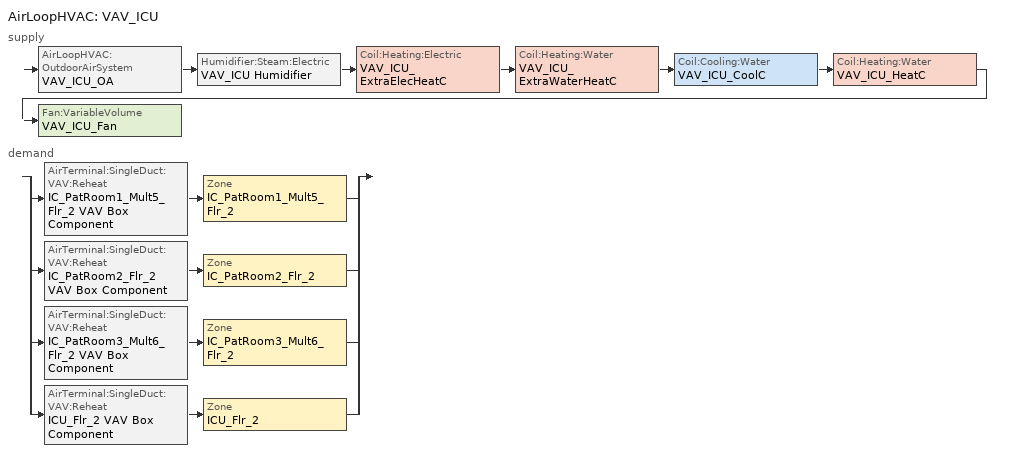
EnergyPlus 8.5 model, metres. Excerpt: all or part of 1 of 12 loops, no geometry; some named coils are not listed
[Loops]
AirLoopHVAC 'VAV_ICU'
 supply: AirLoopHVAC:OutdoorAirSystem 'VAV_ICU_OA' > Humidifier:Steam:Electric 'VAV_ICU Humidifier' > Coil:Heating:Electric 'VAV_ICU_ExtraElecHeatC' > Coil:Heating:Water 'VAV_ICU_ExtraWaterHeatC' > Coil:Cooling:Water 'VAV_ICU_CoolC' > Coil:Heating:Water 'VAV_ICU_HeatC' > Fan:VariableVolume 'VAV_ICU_Fan'
 demand: split
  | AirTerminal:SingleDuct:VAV:Reheat 'IC_PatRoom1_Mult5_Flr_2 VAV Box Component' > Zone 'IC_PatRoom1_Mult5_Flr_2'
  | AirTerminal:SingleDuct:VAV:Reheat 'IC_PatRoom2_Flr_2 VAV Box Component' > Zone 'IC_PatRoom2_Flr_2'
  | AirTerminal:SingleDuct:VAV:Reheat 'IC_PatRoom3_Mult6_Flr_2 VAV Box Component' > Zone 'IC_PatRoom3_Mult6_Flr_2'
  | AirTerminal:SingleDuct:VAV:Reheat 'ICU_Flr_2 VAV Box Component' > Zone 'ICU_Flr_2'
[DesignSpecification:OutdoorAir] Outdoor Air Method=Flow/Area; Outdoor Air Flow per Zone Floor Area {m3/s-m2}=0.00237024; Outdoor Air Flow per Zone {m3/s}=0
SZ DSOA IC_PatRoom1_Mult5_Flr_2; SZ DSOA IC_PatRoom2_Flr_2; SZ DSOA IC_PatRoom3_Mult6_Flr_2; SZ DSOA ICU_Flr_2
[Sizing:Zone] Zone Cooling Design Supply Air Temperature Input Method=SupplyAirTemperature; Zone Cooling Design Supply Air Temperature {C}=12.8; Zone Heating Design Supply Air Temperature Input Method=SupplyAirTemperature; Zone Heating Design Supply Air Temperature {C}=40; Zone Cooling Design Supply Air Humidity Ratio {kgWater/kgDryAir}=0.0085; Zone Heating Design Supply Air Humidity Ratio {kgWater/kgDryAir}=0.008; Zone Heating Sizing Factor=0; Zone Cooling Sizing Factor=0; Cooling Design Air Flow Method=DesignDayWithLimit; Cooling Design Air Flow Rate {m3/s}=0; Cooling Minimum Air Flow per Zone Floor Area {m3/s-m2}=0.00711111; Cooling Minimum Air Flow {m3/s}=0; Cooling Minimum Air Flow Fraction=0; Heating Design Air Flow Method=DesignDay; Heating Design Air Flow Rate {m3/s}=0
Name | Design Specification Outdoor Air Object
IC_PatRoom1_Mult5_Flr_2 | SZ DSOA IC_PatRoom1_Mult5_Flr_2
IC_PatRoom2_Flr_2 | SZ DSOA IC_PatRoom2_Flr_2
IC_PatRoom3_Mult6_Flr_2 | SZ DSOA IC_PatRoom3_Mult6_Flr_2
ICU_Flr_2 | SZ DSOA ICU_Flr_2
[Sizing:System]
VAV_ICU: Type of Load to Size On=Sensible; Design Outdoor Air Flow Rate {m3/s}=AUTOSIZE; Central Heating Maximum System Air Flow Ratio=1; Preheat Design Temperature {C}=7; Preheat Design Humidity Ratio {kgWater/kgDryAir}=0.008; Precool Design Temperature {C}=12.8; Precool Design Humidity Ratio {kgWater/kgDryAir}=0.008; Central Cooling Design Supply Air Temperature {C}=12.8; Central Heating Design Supply Air Temperature {C}=12.8; Type of Zone Sum to Use=NonCoincident; 100% Outdoor Air in Cooling=No; 100% Outdoor Air in Heating=No; Central Cooling Design Supply Air Humidity Ratio {kgWater/kgDryAir}=0.0085; Central Heating Design Supply Air Humidity Ratio {kgWater/kgDryAir}=0.008; Cooling Supply Air Flow Rate Method=DesignDay; Cooling Supply Air Flow Rate {m3/s}=0; Heating Supply Air Flow Rate Method=DesignDay; Heating Supply Air Flow Rate {m3/s}=0; System Outdoor Air Method=ZoneSum
[ZoneControl:Thermostat] Control Type Schedule=Dual Zone Control Type Sched
Name | Zone or ZoneList | Control 1
IC_PatRoom1_Mult5_Flr_2 Thermostat | IC_PatRoom1_Mult5_Flr_2 | IC_PatRoom1_Mult5_Flr_2 DualSPSched
IC_PatRoom2_Flr_2 Thermostat | IC_PatRoom2_Flr_2 | IC_PatRoom2_Flr_2 DualSPSched
IC_PatRoom3_Mult6_Flr_2 Thermostat | IC_PatRoom3_Mult6_Flr_2 | IC_PatRoom3_Mult6_Flr_2 DualSPSched
ICU_Flr_2 Thermostat | ICU_Flr_2 | ICU_Flr_2 DualSPSched
[ThermostatSetpoint:DualSetpoint] Heating Setpoint Temperature Schedule=HTGSETP_SCH; Cooling Setpoint Temperature Schedule=CLGSETP_SCH
IC_PatRoom1_Mult5_Flr_2 DualSPSched; IC_PatRoom2_Flr_2 DualSPSched; IC_PatRoom3_Mult6_Flr_2 DualSPSched; ICU_Flr_2 DualSPSched
[AirTerminal:SingleDuct:VAV:Reheat] Availability Schedule=ALWAYS_ON; Maximum Air Flow Rate {m3/s}=AUTOSIZE; Zone Minimum Air Flow Input Method=Constant; Constant Minimum Air Flow Fraction=1; Maximum Hot Water or Steam Flow Rate {m3/s}=AUTOSIZE; Minimum Hot Water or Steam Flow Rate {m3/s}=0; Convergence Tolerance=0.001; Damper Heating Action=normal; Maximum Flow Fraction During Reheat=0.5; Maximum Reheat Air Temperature {C}=40
Name | Reheat Coil
IC_PatRoom1_Mult5_Flr_2 VAV Box Component | IC_PatRoom1_Mult5_Flr_2 VAV Box Reheat Coil
IC_PatRoom2_Flr_2 VAV Box Component | IC_PatRoom2_Flr_2 VAV Box Reheat Coil
IC_PatRoom3_Mult6_Flr_2 VAV Box Component | IC_PatRoom3_Mult6_Flr_2 VAV Box Reheat Coil
ICU_Flr_2 VAV Box Component | ICU_Flr_2 VAV Box Reheat Coil
[Zone equipment]
IC_PatRoom1_Mult5_Flr_2: IC_PatRoom1_Mult5_Flr_2 VAV Box Component
IC_PatRoom2_Flr_2: IC_PatRoom2_Flr_2 VAV Box Component
IC_PatRoom3_Mult6_Flr_2: IC_PatRoom3_Mult6_Flr_2 VAV Box Component
ICU_Flr_2: ICU_Flr_2 VAV Box Component
[Fan:VariableVolume]
VAV_ICU_Fan: Availability Schedule=HVACOperationSchd; Fan Total Efficiency=0.6006; Pressure Rise {Pa}=1573.68; Maximum Flow Rate {m3/s}=AUTOSIZE; Fan Power Minimum Flow Rate Input Method=Fraction; Fan Power Minimum Flow Fraction=0.25; Motor Efficiency=0.924; Motor In Airstream Fraction=1; Fan Power Coefficient 1=0.0408; Fan Power Coefficient 2=0.088; Fan Power Coefficient 3=-0.0729; Fan Power Coefficient 4=0.9437; Fan Power Coefficient 5=0
[Coil:Cooling:Water]
VAV_ICU_CoolC: Availability Schedule=ALWAYS_ON; Design Water Flow Rate {m3/s}=AUTOSIZE; Design Air Flow Rate {m3/s}=AUTOSIZE; Design Inlet Water Temperature {C}=AUTOSIZE; Design Inlet Air Temperature {C}=AUTOSIZE; Design Outlet Air Temperature {C}=AUTOSIZE; Design Inlet Air Humidity Ratio {kgWater/kgDryAir}=AUTOSIZE; Design Outlet Air Humidity Ratio {kgWater/kgDryAir}=AUTOSIZE; Type of Analysis=SimpleAnalysis; Heat Exchanger Configuration=CrossFlow
[Coil:Heating:Water] Rated Inlet Water Temperature {C}=82.2; Rated Outlet Water Temperature {C}=71.1
Name | Availability Schedule | Performance Input Method | Rated Capacity {W} | Rated Inlet Air Temperature {C} | Rated Outlet Air Temperature {C} | Rated Ratio for Air and Water Convection | U-Factor Times Area Value {W/K} | Maximum Water Flow Rate {m3/s}
VAV_ICU_ExtraWaterHeatC | ICU_ExtraWaterHeatC_Sch | NominalCapacity | autosize | 16.6 | 32.2 | 0.5
VAV_ICU_HeatC | ALWAYS_ON | UFactorTimesAreaAndDesignWaterFlowRate | AUTOSIZE | 12.8 | 40 |  | AUTOSIZE | AUTOSIZE
[Coil:Heating:Electric]
VAV_ICU_ExtraElecHeatC: Availability Schedule=ICU_ExtraElecHeatC_Sch; Efficiency=1; Nominal Capacity {W}=10000000
[Humidifier:Steam:Electric]
VAV_ICU Humidifier: Availability Schedule=ALWAYS_ON; Rated Capacity {m3/s}=3.72E-5; Rated Power {W}=100000; Rated Fan Power {W}=0; Standby Power {W}=0
[Controller:WaterCoil] Actuator Variable=Flow; Maximum Actuated Flow {m3/s}=AUTOSIZE; Minimum Actuated Flow {m3/s}=0
Name | Control Variable | Action | Controller Convergence Tolerance {deltaC}
VAV_ICU_ExtraWaterHeatC_Controller; VAV_ICU_HeatC_Controller | Temperature | Normal | 0.0001
VAV_ICU_CoolC_Controller | TemperatureAndHumidityRatio | Reverse
[Controller:OutdoorAir]
VAV_ICU_OA_Controller: Minimum Outdoor Air Flow Rate {m3/s}=AUTOSIZE; Maximum Outdoor Air Flow Rate {m3/s}=AUTOSIZE; Economizer Control Type=NoEconomizer; Economizer Control Action Type=ModulateFlow; Lockout Type=NoLockout; Minimum Limit Type=FixedMinimum; Minimum Outdoor Air Schedule=MinOA_Sched; Minimum Fraction of Outdoor Air Schedule=VAV_ICU_OAminOAFracSchedule
[AirLoopHVAC]
VAV_ICU: Design Supply Air Flow Rate {m3/s}=AUTOSIZE
[EnergyManagementSystem:Sensor]
Name | Output:Variable or Output:Meter Index Key | Output:Variable or Output:Meter
ICU_Humidifier_Status | VAV_ICU Humidifier | Humidifier Water Volume Flow Rate
ICU_HeatC_Status | VAV_ICU_HeatC | Heating Coil Heating Rate
ICU_AfterHumidifier_Temp | VAV_ICU Humidifier-VAV_ICU_ExtraElecHeatCNode | System Node Temperature
ICU_AfterElecHeatC_Temp | VAV_ICU EXTRAELECHEATC-VAV_ICU_EXTRAWATERHEATCNODE | System Node Temperature
[EnergyManagementSystem:Actuator] Actuated Component Type=System Node Setpoint; Actuated Component Control Type=Temperature Setpoint
Name | Actuated Component Unique
ICU_ExtraElecHeatC_SP | VAV_ICU EXTRAELECHEATC-VAV_ICU_EXTRAWATERHEATCNODE
ICU_ExtraWaterHeatC_SP | VAV_ICU ExtraWaterHeatC-VAV_ICU_CoolCNode
[EnergyManagementSystem:InternalVariable]
ICU_FanDesignMass: Internal Data Index Key=VAV_ICU_Fan; Internal Data Type=Fan Maximum Mass Flow Rate
[SetpointManager:SingleZone:Humidity:Minimum]
VAV_ICU Humidifier HUMRAT setpoint: Setpoint Node or NodeList=VAV_ICU Humidifier-VAV_ICU_ExtraElecHeatCNode
[SetpointManager:SingleZone:Humidity:Maximum]
VAV_ICU_CoolC HUMRAT setpoint: Setpoint Node or NodeList=VAV_ICU_CoolC-VAV_ICU_HeatCNode
[SetpointManager:MixedAir] Control Variable=Temperature
Name | Setpoint Node or NodeList
VAV_ICU_ExtraElecHeatC Air Temp Manager | VAV_ICU ExtraElecHeatC-VAV_ICU_ExtraWaterHeatCNode
VAV_ICU_ExtraWaterHeatC Air Temp Manager | VAV_ICU ExtraWaterHeatC-VAV_ICU_CoolCNode
VAV_ICU_CoolC SAT Manager | VAV_ICU_CoolC-VAV_ICU_HeatCNode
VAV_ICU_OAMixed Air Temp Manager | VAV_ICU_OA-VAV_ICU HumidifierNode
[UtilityCost:Charge:Simple]
NaturalGas: Tariff=Flat Price Natural Gas; Source Variable=totalEnergy; Category Variable=EnergyCharges; Cost per Unit Value or Variable=0.785
[Schedule:Compact]
ICU_ExtraElecHeatC_Sch; ICU_ExtraWaterHeatC_Sch; ALWAYS_ON; HVACOperationSchd; MinOA_Sched: Through: 12/31, For: AllDays, Until: 24:00, 1
HTGSETP_SCH: Through: 12/31, For: ALLDays, Until: 24:00, 21
CLGSETP_SCH: Through: 12/31, For: AllDays, Until: 24:00, 24
VAV_ICU_OAminOAFracSchedule: Through: 12/31, For: AllDays, Until: 24:00, 0.33
Dual Zone Control Type Sched: Through: 12/31, For: AllDays, Until: 24:00, 4
